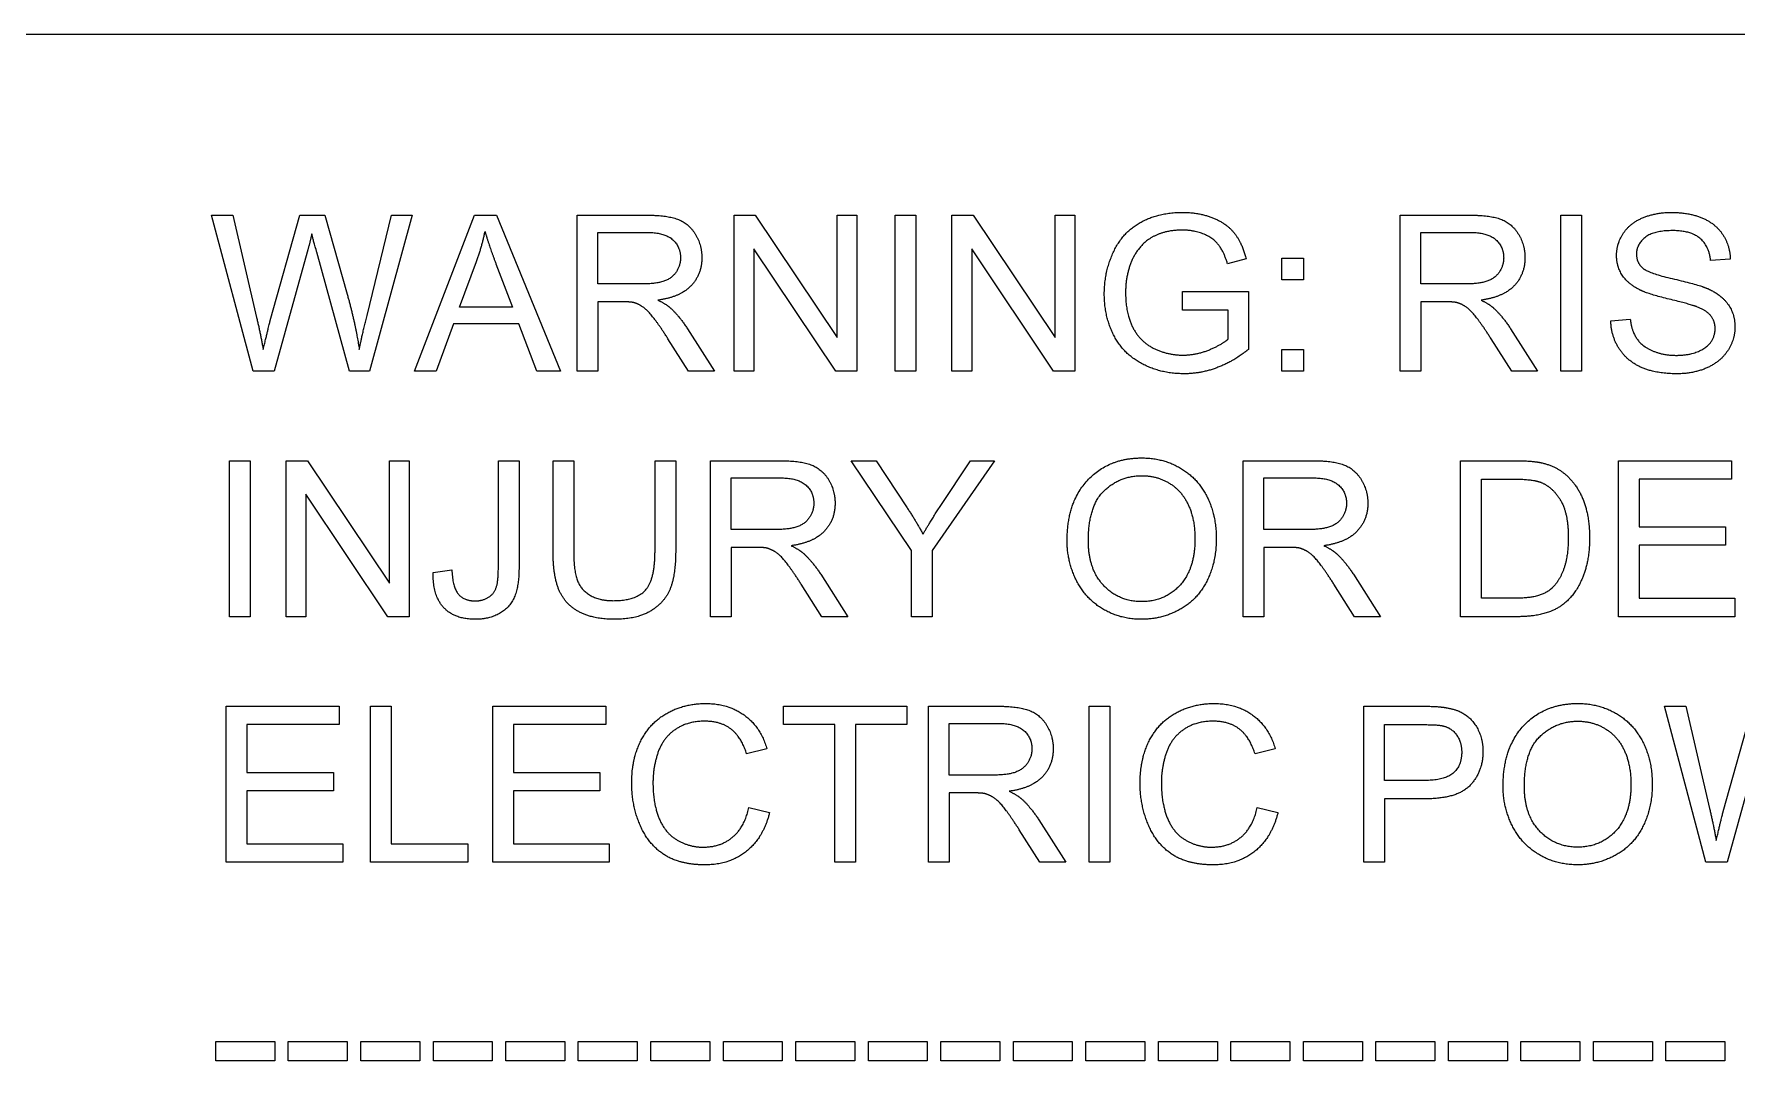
# Model space of a CAD drawing. Extents: x -76427 to 292734, y -42117 to 131250.
# Drawn here: x 14037.27 to 14075.48, y -38303.83 to -38280.8 of the extents above; entities that cross this region are included whole.
import ezdxf

# ---------------------------------------------------------------- set-up
doc = ezdxf.new("R2010")
doc.units = 0
doc.header["$LTSCALE"] = 10
doc.layers.add('XFM7P10PV$0$PV-EQ(50K)', color=252, linetype='Continuous', lineweight=9)
doc.layers.add('XFM7P10PV-200K$0$PV-EQ(50K)', color=22, linetype='Continuous', lineweight=9)

# ---------------------------------------------------------------- blocks, each defined once
blk = doc.blocks.new('XFM7P10PV-200K$0$A$Cf6a59fa3')
for p, q in [((2289.593, 488.833), (2469.593, 488.833)), ((2345.651, 484.771), (2346.126, 484.771)), ((2346.58, 481.271), (2345.651, 484.771)), ((2346.126, 484.771), (2346.66, 482.477)), ((2346.967, 482.408), (2347.631, 484.771)), ((2347.631, 484.771), (2348.191, 484.771)), ((2348.191, 484.771), (2348.693, 483)), ((2349.138, 482.522), (2349.685, 484.771)), ((2350.152, 484.771), (2349.197, 481.271)), ((2349.685, 484.771), (2350.152, 484.771)), ((2350.202, 481.271), (2351.547, 484.771)), ((2351.547, 484.771), (2352.048, 484.771)), ((2352.048, 484.771), (2353.478, 481.271)), ((2353.855, 484.771), (2355.407, 484.771)), ((2353.855, 481.271), (2353.855, 484.771)), ((2357.376, 484.771), (2357.851, 484.771)), ((2357.376, 481.271), (2357.376, 484.771)), ((2357.851, 484.771), (2359.691, 482.024)), ((2359.691, 482.024), (2359.691, 484.771)), ((2359.691, 484.771), (2360.134, 484.771)), ((2360.134, 484.771), (2360.134, 481.271)), ((2360.991, 484.771), (2361.455, 484.771)), ((2360.991, 481.271), (2360.991, 484.771)), ((2361.455, 484.771), (2361.455, 481.271)), ((2362.266, 484.771), (2362.741, 484.771)), ((2362.266, 481.271), (2362.266, 484.771)), ((2362.741, 484.771), (2364.581, 482.024)), ((2364.581, 482.024), (2364.581, 484.771)), ((2364.581, 484.771), (2365.024, 484.771)), ((2365.024, 484.771), (2365.024, 481.271)), ((2372.328, 484.771), (2373.881, 484.771)), ((2372.328, 481.271), (2372.328, 484.771)), ((2375.932, 484.771), (2376.396, 484.771)), ((2375.932, 481.271), (2375.932, 484.771)), ((2376.396, 484.771), (2376.396, 481.271)), ((2354.319, 483.227), (2354.319, 484.384)), ((2354.319, 484.384), (2355.426, 484.384)), ((2372.792, 483.227), (2372.792, 484.384)), ((2372.792, 484.384), (2373.899, 484.384)), ((2347.796, 483.939), (2347.057, 481.271)), ((2348.743, 481.271), (2348.012, 483.939)), ((2359.659, 481.271), (2357.819, 484.019)), ((2357.819, 484.019), (2357.819, 481.271)), ((2364.549, 481.271), (2362.709, 484.019)), ((2362.709, 484.019), (2362.709, 481.271)), ((2351.211, 482.707), (2351.598, 483.734)), ((2352.032, 483.678), (2352.401, 482.707)), ((2368.868, 483.792), (2368.452, 483.678)), ((2369.671, 483.808), (2370.159, 483.808)), ((2369.671, 483.32), (2369.671, 483.808)), ((2370.159, 483.808), (2370.159, 483.32)), ((2379.736, 483.787), (2379.294, 483.752)), ((2355.314, 483.227), (2354.319, 483.227)), ((2370.159, 483.32), (2369.671, 483.32)), ((2373.787, 483.227), (2372.792, 483.227)), ((2352.401, 482.707), (2351.211, 482.707)), ((2354.855, 482.827), (2354.319, 482.827)), ((2354.319, 482.827), (2354.319, 481.271)), ((2367.441, 483.056), (2368.922, 483.056)), ((2367.441, 482.642), (2367.441, 483.056)), ((2368.922, 483.056), (2368.922, 481.759)), ((2373.329, 482.827), (2372.792, 482.827)), ((2372.792, 482.827), (2372.792, 481.271)), ((2351.077, 482.33), (2350.693, 481.271)), ((2352.545, 482.33), (2351.077, 482.33)), ((2352.95, 481.271), (2352.545, 482.33)), ((2368.468, 482.642), (2367.441, 482.642)), ((2368.468, 481.994), (2368.468, 482.642)), ((2377.053, 482.397), (2377.49, 482.434)), ((2356.357, 481.271), (2355.893, 482)), ((2356.33, 482.224), (2356.936, 481.271)), ((2374.83, 481.271), (2374.366, 482)), ((2374.804, 482.224), (2375.409, 481.271)), ((2369.671, 481.759), (2370.159, 481.759)), ((2369.671, 481.271), (2369.671, 481.759)), ((2370.159, 481.759), (2370.159, 481.271)), ((2347.057, 481.271), (2346.58, 481.271)), ((2349.197, 481.271), (2348.743, 481.271)), ((2350.693, 481.271), (2350.202, 481.271)), ((2353.478, 481.271), (2352.95, 481.271)), ((2354.319, 481.271), (2353.855, 481.271)), ((2356.936, 481.271), (2356.357, 481.271)), ((2357.819, 481.271), (2357.376, 481.271)), ((2360.134, 481.271), (2359.659, 481.271)), ((2361.455, 481.271), (2360.991, 481.271)), ((2362.709, 481.271), (2362.266, 481.271)), ((2365.024, 481.271), (2364.549, 481.271)), ((2370.159, 481.271), (2369.671, 481.271)), ((2372.792, 481.271), (2372.328, 481.271)), ((2375.409, 481.271), (2374.83, 481.271)), ((2376.396, 481.271), (2375.932, 481.271)), ((2346.049, 479.263), (2346.513, 479.263)), ((2346.049, 475.763), (2346.049, 479.263)), ((2346.513, 479.263), (2346.513, 475.763)), ((2347.324, 479.263), (2347.799, 479.263)), ((2347.324, 475.763), (2347.324, 479.263)), ((2347.799, 479.263), (2349.64, 476.516)), ((2349.64, 476.516), (2349.64, 479.263)), ((2349.64, 479.263), (2350.082, 479.263)), ((2350.082, 479.263), (2350.082, 475.763)), ((2352.086, 476.854), (2352.086, 479.263)), ((2352.086, 479.263), (2352.55, 479.263)), ((2352.55, 479.263), (2352.55, 476.878)), ((2353.313, 477.241), (2353.313, 479.263)), ((2353.313, 479.263), (2353.777, 479.263)), ((2353.777, 479.263), (2353.777, 477.244)), ((2355.602, 477.244), (2355.602, 479.263)), ((2355.602, 479.263), (2356.066, 479.263)), ((2356.066, 479.263), (2356.066, 477.241)), ((2356.845, 479.263), (2358.398, 479.263)), ((2356.845, 475.763), (2356.845, 479.263)), ((2361.356, 477.247), (2360.006, 479.263)), ((2360.006, 479.263), (2360.569, 479.263)), ((2360.569, 479.263), (2361.26, 478.207)), ((2363.218, 479.263), (2361.82, 477.247)), ((2361.999, 478.234), (2362.679, 479.263)), ((2362.679, 479.263), (2363.218, 479.263)), ((2368.802, 479.263), (2370.354, 479.263)), ((2368.802, 475.763), (2368.802, 479.263)), ((2373.683, 479.263), (2374.889, 479.263)), ((2373.683, 475.763), (2373.683, 479.263)), ((2377.226, 479.263), (2379.76, 479.263)), ((2377.226, 475.763), (2377.226, 479.263)), ((2379.76, 479.263), (2379.76, 478.85)), ((2349.608, 475.763), (2347.767, 478.511)), ((2347.767, 478.511), (2347.767, 475.763)), ((2357.309, 477.719), (2357.309, 478.877)), ((2357.309, 478.877), (2358.416, 478.877)), ((2369.266, 477.719), (2369.266, 478.877)), ((2369.266, 478.877), (2370.373, 478.877)), ((2374.148, 476.177), (2374.148, 478.85)), ((2374.148, 478.85), (2374.884, 478.85)), ((2379.76, 478.85), (2377.69, 478.85)), ((2377.69, 478.85), (2377.69, 477.78)), ((2377.69, 477.78), (2379.63, 477.78)), ((2379.63, 477.78), (2379.63, 477.367)), ((2358.304, 477.719), (2357.309, 477.719)), ((2370.261, 477.719), (2369.266, 477.719)), ((2379.63, 477.367), (2377.69, 477.367)), ((2377.69, 477.367), (2377.69, 476.177)), ((2357.845, 477.319), (2357.309, 477.319)), ((2357.309, 477.319), (2357.309, 475.763)), ((2361.356, 475.763), (2361.356, 477.247)), ((2361.82, 477.247), (2361.82, 475.763)), ((2369.802, 477.319), (2369.266, 477.319)), ((2369.266, 477.319), (2369.266, 475.763)), ((2350.624, 476.756), (2351.043, 476.812)), ((2359.321, 476.716), (2359.926, 475.763)), ((2371.277, 476.716), (2371.883, 475.763)), ((2359.347, 475.763), (2358.883, 476.492)), ((2371.304, 475.763), (2370.84, 476.492)), ((2374.895, 476.177), (2374.148, 476.177)), ((2377.69, 476.177), (2379.84, 476.177)), ((2379.84, 476.177), (2379.84, 475.763)), ((2346.513, 475.763), (2346.049, 475.763)), ((2347.767, 475.763), (2347.324, 475.763)), ((2350.082, 475.763), (2349.608, 475.763)), ((2357.309, 475.763), (2356.845, 475.763)), ((2359.926, 475.763), (2359.347, 475.763)), ((2361.82, 475.763), (2361.356, 475.763)), ((2369.266, 475.763), (2368.802, 475.763)), ((2371.883, 475.763), (2371.304, 475.763)), ((2374.948, 475.763), (2373.683, 475.763)), ((2379.84, 475.763), (2377.226, 475.763)), ((2345.98, 473.755), (2348.514, 473.755)), ((2345.98, 470.255), (2345.98, 473.755)), ((2348.514, 473.755), (2348.514, 473.342)), ((2349.213, 473.755), (2349.677, 473.755)), ((2349.213, 470.255), (2349.213, 473.755)), ((2349.677, 473.755), (2349.677, 470.669)), ((2351.96, 473.755), (2354.495, 473.755)), ((2351.96, 470.255), (2351.96, 473.755)), ((2354.495, 473.755), (2354.495, 473.342)), ((2358.483, 473.342), (2358.483, 473.755)), ((2358.483, 473.755), (2361.257, 473.755)), ((2361.257, 473.755), (2361.257, 473.342)), ((2361.74, 473.755), (2363.293, 473.755)), ((2361.74, 470.255), (2361.74, 473.755)), ((2365.344, 473.755), (2365.808, 473.755)), ((2365.344, 470.255), (2365.344, 473.755)), ((2365.808, 473.755), (2365.808, 470.255)), ((2371.512, 473.755), (2372.832, 473.755)), ((2371.512, 470.255), (2371.512, 473.755)), ((2378.261, 473.755), (2378.736, 473.755)), ((2379.189, 470.255), (2378.261, 473.755)), ((2378.736, 473.755), (2379.27, 471.461)), ((2379.576, 471.392), (2380.241, 473.755)), ((2348.514, 473.342), (2346.444, 473.342)), ((2346.444, 473.342), (2346.444, 472.272)), ((2354.495, 473.342), (2352.425, 473.342)), ((2352.425, 473.342), (2352.425, 472.272)), ((2359.635, 473.342), (2358.483, 473.342)), ((2359.635, 470.255), (2359.635, 473.342)), ((2361.257, 473.342), (2360.1, 473.342)), ((2360.1, 473.342), (2360.1, 470.255)), ((2362.204, 472.211), (2362.204, 473.369)), ((2362.204, 473.369), (2363.311, 473.369)), ((2371.976, 472.091), (2371.976, 473.342)), ((2371.976, 473.342), (2372.872, 473.342)), ((2358.115, 472.798), (2357.659, 472.688)), ((2369.524, 472.798), (2369.068, 472.688)), ((2380.406, 472.923), (2379.667, 470.255)), ((2346.444, 472.272), (2348.383, 472.272)), ((2348.383, 472.272), (2348.383, 471.859)), ((2352.425, 472.272), (2354.364, 472.272)), ((2354.364, 472.272), (2354.364, 471.859)), ((2363.199, 472.211), (2362.204, 472.211)), ((2372.88, 472.091), (2371.976, 472.091)), ((2348.383, 471.859), (2346.444, 471.859)), ((2346.444, 471.859), (2346.444, 470.669)), ((2354.364, 471.859), (2352.425, 471.859)), ((2352.425, 471.859), (2352.425, 470.669)), ((2362.741, 471.811), (2362.204, 471.811)), ((2362.204, 471.811), (2362.204, 470.255)), ((2372.875, 471.677), (2371.976, 471.677)), ((2371.976, 471.677), (2371.976, 470.255)), ((2357.709, 471.485), (2358.173, 471.368)), ((2369.119, 471.485), (2369.583, 471.368)), ((2364.242, 470.255), (2363.778, 470.984)), ((2364.216, 471.208), (2364.821, 470.255)), ((2346.444, 470.669), (2348.594, 470.669)), ((2348.594, 470.669), (2348.594, 470.255)), ((2349.677, 470.669), (2351.4, 470.669)), ((2351.4, 470.669), (2351.4, 470.255)), ((2352.425, 470.669), (2354.575, 470.669)), ((2354.575, 470.669), (2354.575, 470.255)), ((2348.594, 470.255), (2345.98, 470.255)), ((2351.4, 470.255), (2349.213, 470.255)), ((2354.575, 470.255), (2351.96, 470.255)), ((2360.1, 470.255), (2359.635, 470.255)), ((2362.204, 470.255), (2361.74, 470.255)), ((2364.821, 470.255), (2364.242, 470.255)), ((2365.808, 470.255), (2365.344, 470.255)), ((2371.976, 470.255), (2371.512, 470.255)), ((2379.667, 470.255), (2379.189, 470.255)), ((2345.745, 466.231), (2347.068, 466.231)), ((2345.745, 465.798), (2345.745, 466.231)), ((2347.068, 466.231), (2347.068, 465.798)), ((2347.372, 466.231), (2348.695, 466.231)), ((2347.372, 465.798), (2347.372, 466.231)), ((2348.695, 466.231), (2348.695, 465.798)), ((2348.999, 466.231), (2350.322, 466.231)), ((2348.999, 465.798), (2348.999, 466.231)), ((2350.322, 466.231), (2350.322, 465.798)), ((2350.627, 466.231), (2351.95, 466.231)), ((2350.627, 465.798), (2350.627, 466.231)), ((2351.95, 466.231), (2351.95, 465.798)), ((2352.254, 466.231), (2353.577, 466.231)), ((2352.254, 465.798), (2352.254, 466.231)), ((2353.577, 466.231), (2353.577, 465.798)), ((2353.881, 466.231), (2355.204, 466.231)), ((2353.881, 465.798), (2353.881, 466.231)), ((2355.204, 466.231), (2355.204, 465.798)), ((2355.508, 466.231), (2356.832, 466.231)), ((2355.508, 465.798), (2355.508, 466.231)), ((2356.832, 466.231), (2356.832, 465.798)), ((2357.136, 466.231), (2358.459, 466.231)), ((2357.136, 465.798), (2357.136, 466.231)), ((2358.459, 466.231), (2358.459, 465.798)), ((2358.763, 466.231), (2360.086, 466.231)), ((2358.763, 465.798), (2358.763, 466.231)), ((2360.086, 466.231), (2360.086, 465.798)), ((2360.39, 466.231), (2361.713, 466.231)), ((2360.39, 465.798), (2360.39, 466.231)), ((2361.713, 466.231), (2361.713, 465.798)), ((2362.018, 466.231), (2363.341, 466.231)), ((2362.018, 465.798), (2362.018, 466.231)), ((2363.341, 466.231), (2363.341, 465.798)), ((2363.645, 466.231), (2364.968, 466.231)), ((2363.645, 465.798), (2363.645, 466.231)), ((2364.968, 466.231), (2364.968, 465.798)), ((2365.272, 466.231), (2366.595, 466.231)), ((2365.272, 465.798), (2365.272, 466.231)), ((2366.595, 466.231), (2366.595, 465.798)), ((2366.899, 466.231), (2368.223, 466.231)), ((2366.899, 465.798), (2366.899, 466.231)), ((2368.223, 466.231), (2368.223, 465.798)), ((2368.527, 466.231), (2369.85, 466.231)), ((2368.527, 465.798), (2368.527, 466.231)), ((2369.85, 466.231), (2369.85, 465.798)), ((2370.154, 466.231), (2371.477, 466.231)), ((2370.154, 465.798), (2370.154, 466.231)), ((2371.477, 466.231), (2371.477, 465.798)), ((2371.781, 466.231), (2373.105, 466.231)), ((2371.781, 465.798), (2371.781, 466.231)), ((2373.105, 466.231), (2373.105, 465.798)), ((2373.409, 466.231), (2374.732, 466.231)), ((2373.409, 465.798), (2373.409, 466.231)), ((2374.732, 466.231), (2374.732, 465.798)), ((2375.036, 466.231), (2376.359, 466.231)), ((2375.036, 465.798), (2375.036, 466.231)), ((2376.359, 466.231), (2376.359, 465.798)), ((2376.663, 466.231), (2377.986, 466.231)), ((2376.663, 465.798), (2376.663, 466.231)), ((2377.986, 466.231), (2377.986, 465.798)), ((2378.29, 466.231), (2379.614, 466.231)), ((2378.29, 465.798), (2378.29, 466.231)), ((2379.614, 466.231), (2379.614, 465.798)), ((2347.068, 465.798), (2345.745, 465.798)), ((2348.695, 465.798), (2347.372, 465.798)), ((2350.322, 465.798), (2348.999, 465.798)), ((2351.95, 465.798), (2350.627, 465.798)), ((2353.577, 465.798), (2352.254, 465.798)), ((2355.204, 465.798), (2353.881, 465.798)), ((2356.832, 465.798), (2355.508, 465.798)), ((2358.459, 465.798), (2357.136, 465.798)), ((2360.086, 465.798), (2358.763, 465.798)), ((2361.713, 465.798), (2360.39, 465.798)), ((2363.341, 465.798), (2362.018, 465.798)), ((2364.968, 465.798), (2363.645, 465.798)), ((2366.595, 465.798), (2365.272, 465.798)), ((2368.223, 465.798), (2366.899, 465.798)), ((2369.85, 465.798), (2368.527, 465.798)), ((2371.477, 465.798), (2370.154, 465.798)), ((2373.105, 465.798), (2371.781, 465.798)), ((2374.732, 465.798), (2373.409, 465.798)), ((2376.359, 465.798), (2375.036, 465.798)), ((2377.986, 465.798), (2376.663, 465.798)), ((2379.614, 465.798), (2378.29, 465.798))]:
    blk.add_line(p, q)
for points in [[(2355.407, 484.771), (2355.874, 484.771), (2356.362, 484.582), (2356.653, 484.104), (2356.653, 483.816)], [(2365.686, 483.005), (2365.686, 483.517), (2366.113, 484.403), (2366.915, 484.833), (2367.438, 484.833)], [(2367.438, 484.833), (2367.817, 484.833), (2368.431, 484.587), (2368.778, 484.147), (2368.868, 483.792)], [(2373.881, 484.771), (2374.348, 484.771), (2374.836, 484.582), (2375.127, 484.104), (2375.127, 483.816)], [(2377.183, 483.867), (2377.183, 484.134), (2377.485, 484.593), (2378.064, 484.833), (2378.419, 484.833)], [(2378.419, 484.833), (2378.808, 484.833), (2379.403, 484.582), (2379.726, 484.094), (2379.736, 483.787)], [(2347.9, 484.35), (2347.842, 484.11), (2347.796, 483.939)], [(2348.012, 483.939), (2347.916, 484.272), (2347.9, 484.35)], [(2351.598, 483.734), (2351.718, 484.067), (2351.787, 484.403)], [(2351.787, 484.403), (2351.867, 484.12), (2352.032, 483.678)], [(2355.426, 484.384), (2355.815, 484.384), (2356.175, 484.064), (2356.175, 483.816)], [(2367.441, 484.435), (2367.124, 484.435), (2366.659, 484.243), (2366.377, 483.926), (2366.297, 483.739)], [(2368.452, 483.678), (2368.372, 483.944), (2368.14, 484.251), (2367.705, 484.435), (2367.441, 484.435)], [(2373.899, 484.384), (2374.289, 484.384), (2374.649, 484.064), (2374.649, 483.816)], [(2378.437, 484.424), (2378.016, 484.424), (2377.629, 484.115), (2377.629, 483.899)], [(2379.294, 483.752), (2379.259, 484.086), (2378.843, 484.424), (2378.437, 484.424)], [(2377.68, 483.107), (2377.429, 483.237), (2377.183, 483.627), (2377.183, 483.867)], [(2377.629, 483.899), (2377.629, 483.71), (2377.765, 483.587)], [(2356.175, 483.816), (2356.175, 483.648), (2355.989, 483.357), (2355.631, 483.227), (2355.314, 483.227)], [(2356.653, 483.816), (2356.653, 483.443), (2356.17, 482.933), (2355.669, 482.864)], [(2366.297, 483.739), (2366.163, 483.413), (2366.163, 483.035)], [(2374.649, 483.816), (2374.649, 483.648), (2374.462, 483.357), (2374.105, 483.227), (2373.787, 483.227)], [(2375.127, 483.816), (2375.127, 483.443), (2374.644, 482.933), (2374.142, 482.864)], [(2377.765, 483.587), (2377.901, 483.467), (2379.035, 483.211), (2379.246, 483.115)], [(2378.984, 482.715), (2378.843, 482.771), (2377.874, 483.003), (2377.68, 483.107)], [(2379.246, 483.115), (2379.55, 482.973), (2379.84, 482.541), (2379.84, 482.261)], [(2348.693, 483), (2348.877, 482.341), (2348.965, 481.759)], [(2355.114, 482.811), (2355.034, 482.827), (2354.855, 482.827)], [(2355.893, 482), (2355.69, 482.314), (2355.428, 482.648), (2355.22, 482.784), (2355.114, 482.811)], [(2355.669, 482.864), (2355.85, 482.776), (2355.946, 482.691)], [(2367.473, 481.213), (2366.958, 481.213), (2366.115, 481.655), (2365.686, 482.49), (2365.686, 483.005)], [(2366.163, 483.035), (2366.163, 482.568), (2366.486, 481.936), (2367.102, 481.631), (2367.446, 481.631)], [(2373.587, 482.811), (2373.507, 482.827), (2373.329, 482.827)], [(2374.366, 482), (2374.164, 482.314), (2373.902, 482.648), (2373.694, 482.784), (2373.587, 482.811)], [(2374.142, 482.864), (2374.324, 482.776), (2374.42, 482.691)], [(2379.395, 482.221), (2379.395, 482.386), (2379.205, 482.632), (2378.984, 482.715)], [(2346.66, 482.477), (2346.745, 482.117), (2346.809, 481.759)], [(2346.809, 481.759), (2346.943, 482.322), (2346.967, 482.408)], [(2348.965, 481.759), (2349.031, 482.093), (2349.138, 482.522)], [(2355.946, 482.691), (2356.149, 482.504), (2356.33, 482.224)], [(2374.42, 482.691), (2374.622, 482.504), (2374.804, 482.224)], [(2378.547, 481.213), (2378.069, 481.213), (2377.429, 481.49), (2377.063, 482.045), (2377.053, 482.397)], [(2377.49, 482.434), (2377.522, 482.17), (2377.749, 481.834), (2378.226, 481.626), (2378.525, 481.626)], [(2367.446, 481.631), (2367.748, 481.631), (2368.321, 481.864), (2368.468, 481.994)], [(2378.525, 481.626), (2378.789, 481.626), (2379.197, 481.783), (2379.395, 482.058), (2379.395, 482.221)], [(2379.84, 482.261), (2379.84, 481.981), (2379.52, 481.487), (2378.92, 481.213), (2378.547, 481.213)], [(2368.922, 481.759), (2368.58, 481.487), (2367.855, 481.213), (2367.473, 481.213)], [(2364.851, 477.468), (2364.851, 478.34), (2365.787, 479.325), (2366.526, 479.325)], [(2366.526, 479.325), (2367.012, 479.325), (2367.79, 478.861), (2368.199, 478.034), (2368.199, 477.508)], [(2358.398, 479.263), (2358.864, 479.263), (2359.353, 479.074), (2359.643, 478.596), (2359.643, 478.308)], [(2365.328, 477.463), (2365.328, 478.252), (2366.038, 478.927), (2366.529, 478.927)], [(2366.529, 478.927), (2366.875, 478.927), (2367.433, 478.578), (2367.721, 477.94), (2367.721, 477.513)], [(2370.354, 479.263), (2370.821, 479.263), (2371.309, 479.074), (2371.6, 478.596), (2371.6, 478.308)], [(2374.889, 479.263), (2375.297, 479.263), (2375.513, 479.213)], [(2375.513, 479.213), (2375.815, 479.143), (2376.026, 478.962)], [(2376.026, 478.962), (2376.303, 478.73), (2376.578, 478.002), (2376.578, 477.532)], [(2358.416, 478.877), (2358.806, 478.877), (2359.166, 478.556), (2359.166, 478.308)], [(2370.373, 478.877), (2370.762, 478.877), (2371.122, 478.556), (2371.122, 478.308)], [(2374.884, 478.85), (2375.295, 478.85), (2375.481, 478.778)], [(2375.481, 478.778), (2375.74, 478.679), (2376.1, 478.09), (2376.1, 477.54)], [(2359.166, 478.308), (2359.166, 478.14), (2358.979, 477.849), (2358.622, 477.719), (2358.304, 477.719)], [(2359.643, 478.308), (2359.643, 477.935), (2359.161, 477.425), (2358.659, 477.356)], [(2361.26, 478.207), (2361.455, 477.913), (2361.617, 477.615)], [(2361.617, 477.615), (2361.775, 477.889), (2361.999, 478.234)], [(2371.122, 478.308), (2371.122, 478.14), (2370.936, 477.849), (2370.578, 477.719), (2370.261, 477.719)], [(2371.6, 478.308), (2371.6, 477.935), (2371.117, 477.425), (2370.616, 477.356)], [(2358.659, 477.356), (2358.84, 477.268), (2358.936, 477.183)], [(2366.526, 475.705), (2366.03, 475.705), (2365.251, 476.182), (2364.851, 477.006), (2364.851, 477.468)], [(2366.523, 476.102), (2366.008, 476.102), (2365.328, 476.83), (2365.328, 477.463)], [(2367.721, 477.513), (2367.721, 476.836), (2367.046, 476.102), (2366.523, 476.102)], [(2368.199, 477.508), (2368.199, 476.977), (2367.769, 476.137), (2366.98, 475.705), (2366.526, 475.705)], [(2370.616, 477.356), (2370.797, 477.268), (2370.893, 477.183)], [(2376.578, 477.532), (2376.578, 477.135), (2376.391, 476.518), (2376.1, 476.115), (2375.754, 475.883), (2375.265, 475.763), (2374.948, 475.763)], [(2376.1, 477.54), (2376.1, 477.143), (2375.916, 476.588), (2375.751, 476.422)], [(2354.697, 475.705), (2354.207, 475.705), (2353.58, 476.043), (2353.313, 476.686), (2353.313, 477.241)], [(2353.777, 477.244), (2353.777, 476.79), (2353.945, 476.358), (2354.359, 476.123), (2354.657, 476.123)], [(2354.657, 476.123), (2355.167, 476.123), (2355.602, 476.588), (2355.602, 477.244)], [(2356.066, 477.241), (2356.066, 476.713), (2355.829, 476.094), (2355.204, 475.705), (2354.697, 475.705)], [(2358.104, 477.303), (2358.024, 477.319), (2357.845, 477.319)], [(2358.883, 476.492), (2358.68, 476.806), (2358.419, 477.14), (2358.211, 477.276), (2358.104, 477.303)], [(2358.936, 477.183), (2359.139, 476.996), (2359.321, 476.716)], [(2370.061, 477.303), (2369.981, 477.319), (2369.802, 477.319)], [(2370.84, 476.492), (2370.637, 476.806), (2370.375, 477.14), (2370.167, 477.276), (2370.061, 477.303)], [(2370.893, 477.183), (2371.096, 476.996), (2371.277, 476.716)], [(2351.566, 475.705), (2351.104, 475.705), (2350.613, 476.233), (2350.624, 476.756)], [(2351.043, 476.812), (2351.059, 476.412), (2351.326, 476.118), (2351.563, 476.118)], [(2351.563, 476.118), (2351.736, 476.118), (2351.99, 476.278), (2352.086, 476.553), (2352.086, 476.854)], [(2352.55, 476.878), (2352.55, 476.441), (2352.337, 475.958), (2351.875, 475.705), (2351.566, 475.705)], [(2375.751, 476.422), (2375.636, 476.305), (2375.241, 476.177), (2374.895, 476.177)], [(2355.079, 472.032), (2355.079, 472.579), (2355.498, 473.395), (2356.269, 473.817), (2356.733, 473.817)], [(2356.733, 473.817), (2357.258, 473.817), (2357.973, 473.281), (2358.115, 472.798)], [(2363.293, 473.755), (2363.76, 473.755), (2364.248, 473.566), (2364.539, 473.088), (2364.539, 472.8)], [(2366.489, 472.032), (2366.489, 472.579), (2366.907, 473.395), (2367.678, 473.817), (2368.143, 473.817)], [(2368.143, 473.817), (2368.668, 473.817), (2369.383, 473.281), (2369.524, 472.798)], [(2372.832, 473.755), (2373.182, 473.755), (2373.366, 473.721)], [(2373.366, 473.721), (2373.625, 473.678), (2373.971, 473.438), (2374.185, 473.003), (2374.185, 472.742)], [(2374.636, 471.96), (2374.636, 472.832), (2375.572, 473.817), (2376.311, 473.817)], [(2376.311, 473.817), (2376.797, 473.817), (2377.576, 473.353), (2377.984, 472.526), (2377.984, 472)], [(2356.722, 473.419), (2356.319, 473.419), (2355.775, 473.032), (2355.556, 472.382), (2355.556, 472.035)], [(2357.659, 472.688), (2357.536, 473.07), (2357.074, 473.419), (2356.722, 473.419)], [(2363.311, 473.369), (2363.701, 473.369), (2364.061, 473.048), (2364.061, 472.8)], [(2368.132, 473.419), (2367.729, 473.419), (2367.185, 473.032), (2366.966, 472.382), (2366.966, 472.035)], [(2369.068, 472.688), (2368.946, 473.07), (2368.484, 473.419), (2368.132, 473.419)], [(2372.872, 473.342), (2373.187, 473.342), (2373.305, 473.31)], [(2373.305, 473.31), (2373.486, 473.262), (2373.707, 472.947), (2373.707, 472.728)], [(2375.113, 471.955), (2375.113, 472.744), (2375.823, 473.419), (2376.314, 473.419)], [(2376.314, 473.419), (2376.661, 473.419), (2377.218, 473.07), (2377.506, 472.432), (2377.506, 472.005)], [(2364.061, 472.8), (2364.061, 472.632), (2363.874, 472.342), (2363.517, 472.211), (2363.199, 472.211)], [(2364.539, 472.8), (2364.539, 472.427), (2364.056, 471.917), (2363.554, 471.848)], [(2374.185, 472.742), (2374.185, 472.296), (2373.617, 471.677), (2372.875, 471.677)], [(2373.707, 472.728), (2373.707, 472.424), (2373.331, 472.091), (2372.88, 472.091)], [(2356.725, 470.197), (2356.159, 470.197), (2355.45, 470.658), (2355.079, 471.531), (2355.079, 472.032)], [(2355.556, 472.035), (2355.556, 471.589), (2355.818, 470.922), (2356.365, 470.594), (2356.685, 470.594)], [(2368.135, 470.197), (2367.569, 470.197), (2366.859, 470.658), (2366.489, 471.531), (2366.489, 472.032)], [(2366.966, 472.035), (2366.966, 471.589), (2367.228, 470.922), (2367.774, 470.594), (2368.095, 470.594)], [(2377.506, 472.005), (2377.506, 471.328), (2376.831, 470.594), (2376.308, 470.594)], [(2362.999, 471.795), (2362.919, 471.811), (2362.741, 471.811)], [(2363.778, 470.984), (2363.576, 471.298), (2363.314, 471.632), (2363.106, 471.768), (2362.999, 471.795)], [(2363.554, 471.848), (2363.736, 471.76), (2363.832, 471.675)], [(2363.832, 471.675), (2364.034, 471.488), (2364.216, 471.208)], [(2376.311, 470.197), (2375.815, 470.197), (2375.036, 470.674), (2374.636, 471.499), (2374.636, 471.96)], [(2376.308, 470.594), (2375.794, 470.594), (2375.113, 471.322), (2375.113, 471.955)], [(2377.984, 472), (2377.984, 471.469), (2377.554, 470.629), (2376.765, 470.197), (2376.311, 470.197)], [(2356.685, 470.594), (2357.074, 470.594), (2357.613, 471.042), (2357.709, 471.485)], [(2358.173, 471.368), (2358.027, 470.797), (2357.272, 470.197), (2356.725, 470.197)], [(2368.095, 470.594), (2368.484, 470.594), (2369.023, 471.042), (2369.119, 471.485)], [(2369.583, 471.368), (2369.436, 470.797), (2368.681, 470.197), (2368.135, 470.197)], [(2379.27, 471.461), (2379.355, 471.101), (2379.419, 470.744)], [(2379.419, 470.744), (2379.552, 471.306), (2379.576, 471.392)]]:
    blk.add_open_spline(points, degree=2)
blk = doc.blocks.new('XFM7P10PV-200K')
at = {"layer": 'XFM7P10PV-200K$0$PV-EQ(50K)'}
blk.add_blockref('XFM7P10PV-200K$0$A$Cf6a59fa3', (11695.6, -38769.632), dxfattribs=at)
blk = doc.blocks.new('XFM7P10PV$0$A$Cf6a59fa3')
for p, q in [((2289.593, 488.833), (2469.593, 488.833)), ((2345.651, 484.771), (2346.126, 484.771)), ((2346.58, 481.271), (2345.651, 484.771)), ((2346.126, 484.771), (2346.66, 482.477)), ((2346.967, 482.408), (2347.631, 484.771)), ((2347.631, 484.771), (2348.191, 484.771)), ((2348.191, 484.771), (2348.693, 483)), ((2349.138, 482.522), (2349.685, 484.771)), ((2350.152, 484.771), (2349.197, 481.271)), ((2349.685, 484.771), (2350.152, 484.771)), ((2350.202, 481.271), (2351.547, 484.771)), ((2351.547, 484.771), (2352.048, 484.771)), ((2352.048, 484.771), (2353.478, 481.271)), ((2353.855, 484.771), (2355.407, 484.771)), ((2353.855, 481.271), (2353.855, 484.771)), ((2357.376, 484.771), (2357.851, 484.771)), ((2357.376, 481.271), (2357.376, 484.771)), ((2357.851, 484.771), (2359.691, 482.024)), ((2359.691, 482.024), (2359.691, 484.771)), ((2359.691, 484.771), (2360.134, 484.771)), ((2360.134, 484.771), (2360.134, 481.271)), ((2360.991, 484.771), (2361.455, 484.771)), ((2360.991, 481.271), (2360.991, 484.771)), ((2361.455, 484.771), (2361.455, 481.271)), ((2362.266, 484.771), (2362.741, 484.771)), ((2362.266, 481.271), (2362.266, 484.771)), ((2362.741, 484.771), (2364.581, 482.024)), ((2364.581, 482.024), (2364.581, 484.771)), ((2364.581, 484.771), (2365.024, 484.771)), ((2365.024, 484.771), (2365.024, 481.271)), ((2372.328, 484.771), (2373.881, 484.771)), ((2372.328, 481.271), (2372.328, 484.771)), ((2375.932, 484.771), (2376.396, 484.771)), ((2375.932, 481.271), (2375.932, 484.771)), ((2376.396, 484.771), (2376.396, 481.271)), ((2354.319, 483.227), (2354.319, 484.384)), ((2354.319, 484.384), (2355.426, 484.384)), ((2372.792, 483.227), (2372.792, 484.384)), ((2372.792, 484.384), (2373.899, 484.384)), ((2347.796, 483.939), (2347.057, 481.271)), ((2348.743, 481.271), (2348.012, 483.939)), ((2359.659, 481.271), (2357.819, 484.019)), ((2357.819, 484.019), (2357.819, 481.271)), ((2364.549, 481.271), (2362.709, 484.019)), ((2362.709, 484.019), (2362.709, 481.271)), ((2351.211, 482.707), (2351.598, 483.734)), ((2352.032, 483.678), (2352.401, 482.707)), ((2368.868, 483.792), (2368.452, 483.678)), ((2369.671, 483.808), (2370.159, 483.808)), ((2369.671, 483.32), (2369.671, 483.808)), ((2370.159, 483.808), (2370.159, 483.32)), ((2379.736, 483.787), (2379.294, 483.752)), ((2355.314, 483.227), (2354.319, 483.227)), ((2370.159, 483.32), (2369.671, 483.32)), ((2373.787, 483.227), (2372.792, 483.227)), ((2352.401, 482.707), (2351.211, 482.707)), ((2354.855, 482.827), (2354.319, 482.827)), ((2354.319, 482.827), (2354.319, 481.271)), ((2367.441, 483.056), (2368.922, 483.056)), ((2367.441, 482.642), (2367.441, 483.056)), ((2368.922, 483.056), (2368.922, 481.759)), ((2373.329, 482.827), (2372.792, 482.827)), ((2372.792, 482.827), (2372.792, 481.271)), ((2351.077, 482.33), (2350.693, 481.271)), ((2352.545, 482.33), (2351.077, 482.33)), ((2352.95, 481.271), (2352.545, 482.33)), ((2368.468, 482.642), (2367.441, 482.642)), ((2368.468, 481.994), (2368.468, 482.642)), ((2377.053, 482.397), (2377.49, 482.434)), ((2356.357, 481.271), (2355.893, 482)), ((2356.33, 482.224), (2356.936, 481.271)), ((2374.83, 481.271), (2374.366, 482)), ((2374.804, 482.224), (2375.409, 481.271)), ((2369.671, 481.759), (2370.159, 481.759)), ((2369.671, 481.271), (2369.671, 481.759)), ((2370.159, 481.759), (2370.159, 481.271)), ((2347.057, 481.271), (2346.58, 481.271)), ((2349.197, 481.271), (2348.743, 481.271)), ((2350.693, 481.271), (2350.202, 481.271)), ((2353.478, 481.271), (2352.95, 481.271)), ((2354.319, 481.271), (2353.855, 481.271)), ((2356.936, 481.271), (2356.357, 481.271)), ((2357.819, 481.271), (2357.376, 481.271)), ((2360.134, 481.271), (2359.659, 481.271)), ((2361.455, 481.271), (2360.991, 481.271)), ((2362.709, 481.271), (2362.266, 481.271)), ((2365.024, 481.271), (2364.549, 481.271)), ((2370.159, 481.271), (2369.671, 481.271)), ((2372.792, 481.271), (2372.328, 481.271)), ((2375.409, 481.271), (2374.83, 481.271)), ((2376.396, 481.271), (2375.932, 481.271)), ((2346.049, 479.263), (2346.513, 479.263)), ((2346.049, 475.763), (2346.049, 479.263)), ((2346.513, 479.263), (2346.513, 475.763)), ((2347.324, 479.263), (2347.799, 479.263)), ((2347.324, 475.763), (2347.324, 479.263)), ((2347.799, 479.263), (2349.64, 476.516)), ((2349.64, 476.516), (2349.64, 479.263)), ((2349.64, 479.263), (2350.082, 479.263)), ((2350.082, 479.263), (2350.082, 475.763)), ((2352.086, 476.854), (2352.086, 479.263)), ((2352.086, 479.263), (2352.55, 479.263)), ((2352.55, 479.263), (2352.55, 476.878)), ((2353.313, 477.241), (2353.313, 479.263)), ((2353.313, 479.263), (2353.777, 479.263)), ((2353.777, 479.263), (2353.777, 477.244)), ((2355.602, 477.244), (2355.602, 479.263)), ((2355.602, 479.263), (2356.066, 479.263)), ((2356.066, 479.263), (2356.066, 477.241)), ((2356.845, 479.263), (2358.398, 479.263)), ((2356.845, 475.763), (2356.845, 479.263)), ((2361.356, 477.247), (2360.006, 479.263)), ((2360.006, 479.263), (2360.569, 479.263)), ((2360.569, 479.263), (2361.26, 478.207)), ((2363.218, 479.263), (2361.82, 477.247)), ((2361.999, 478.234), (2362.679, 479.263)), ((2362.679, 479.263), (2363.218, 479.263)), ((2368.802, 479.263), (2370.354, 479.263)), ((2368.802, 475.763), (2368.802, 479.263)), ((2373.683, 479.263), (2374.889, 479.263)), ((2373.683, 475.763), (2373.683, 479.263)), ((2377.226, 479.263), (2379.76, 479.263)), ((2377.226, 475.763), (2377.226, 479.263)), ((2379.76, 479.263), (2379.76, 478.85)), ((2349.608, 475.763), (2347.767, 478.511)), ((2347.767, 478.511), (2347.767, 475.763)), ((2357.309, 477.719), (2357.309, 478.877)), ((2357.309, 478.877), (2358.416, 478.877)), ((2369.266, 477.719), (2369.266, 478.877)), ((2369.266, 478.877), (2370.373, 478.877)), ((2374.148, 476.177), (2374.148, 478.85)), ((2374.148, 478.85), (2374.884, 478.85)), ((2379.76, 478.85), (2377.69, 478.85)), ((2377.69, 478.85), (2377.69, 477.78)), ((2377.69, 477.78), (2379.63, 477.78)), ((2379.63, 477.78), (2379.63, 477.367)), ((2358.304, 477.719), (2357.309, 477.719)), ((2370.261, 477.719), (2369.266, 477.719)), ((2379.63, 477.367), (2377.69, 477.367)), ((2377.69, 477.367), (2377.69, 476.177)), ((2357.845, 477.319), (2357.309, 477.319)), ((2357.309, 477.319), (2357.309, 475.763)), ((2361.356, 475.763), (2361.356, 477.247)), ((2361.82, 477.247), (2361.82, 475.763)), ((2369.802, 477.319), (2369.266, 477.319)), ((2369.266, 477.319), (2369.266, 475.763)), ((2350.624, 476.756), (2351.043, 476.812)), ((2359.321, 476.716), (2359.926, 475.763)), ((2371.277, 476.716), (2371.883, 475.763)), ((2359.347, 475.763), (2358.883, 476.492)), ((2371.304, 475.763), (2370.84, 476.492)), ((2374.895, 476.177), (2374.148, 476.177)), ((2377.69, 476.177), (2379.84, 476.177)), ((2379.84, 476.177), (2379.84, 475.763)), ((2346.513, 475.763), (2346.049, 475.763)), ((2347.767, 475.763), (2347.324, 475.763)), ((2350.082, 475.763), (2349.608, 475.763)), ((2357.309, 475.763), (2356.845, 475.763)), ((2359.926, 475.763), (2359.347, 475.763)), ((2361.82, 475.763), (2361.356, 475.763)), ((2369.266, 475.763), (2368.802, 475.763)), ((2371.883, 475.763), (2371.304, 475.763)), ((2374.948, 475.763), (2373.683, 475.763)), ((2379.84, 475.763), (2377.226, 475.763)), ((2345.98, 473.755), (2348.514, 473.755)), ((2345.98, 470.255), (2345.98, 473.755)), ((2348.514, 473.755), (2348.514, 473.342)), ((2349.213, 473.755), (2349.677, 473.755)), ((2349.213, 470.255), (2349.213, 473.755)), ((2349.677, 473.755), (2349.677, 470.669)), ((2351.96, 473.755), (2354.495, 473.755)), ((2351.96, 470.255), (2351.96, 473.755)), ((2354.495, 473.755), (2354.495, 473.342)), ((2358.483, 473.342), (2358.483, 473.755)), ((2358.483, 473.755), (2361.257, 473.755)), ((2361.257, 473.755), (2361.257, 473.342)), ((2361.74, 473.755), (2363.293, 473.755)), ((2361.74, 470.255), (2361.74, 473.755)), ((2365.344, 473.755), (2365.808, 473.755)), ((2365.344, 470.255), (2365.344, 473.755)), ((2365.808, 473.755), (2365.808, 470.255)), ((2371.512, 473.755), (2372.832, 473.755)), ((2371.512, 470.255), (2371.512, 473.755)), ((2378.261, 473.755), (2378.736, 473.755)), ((2379.189, 470.255), (2378.261, 473.755)), ((2378.736, 473.755), (2379.27, 471.461)), ((2379.576, 471.392), (2380.241, 473.755)), ((2348.514, 473.342), (2346.444, 473.342)), ((2346.444, 473.342), (2346.444, 472.272)), ((2354.495, 473.342), (2352.425, 473.342)), ((2352.425, 473.342), (2352.425, 472.272)), ((2359.635, 473.342), (2358.483, 473.342)), ((2359.635, 470.255), (2359.635, 473.342)), ((2361.257, 473.342), (2360.1, 473.342)), ((2360.1, 473.342), (2360.1, 470.255)), ((2362.204, 472.211), (2362.204, 473.369)), ((2362.204, 473.369), (2363.311, 473.369)), ((2371.976, 472.091), (2371.976, 473.342)), ((2371.976, 473.342), (2372.872, 473.342)), ((2358.115, 472.798), (2357.659, 472.688)), ((2369.524, 472.798), (2369.068, 472.688)), ((2380.406, 472.923), (2379.667, 470.255)), ((2346.444, 472.272), (2348.383, 472.272)), ((2348.383, 472.272), (2348.383, 471.859)), ((2352.425, 472.272), (2354.364, 472.272)), ((2354.364, 472.272), (2354.364, 471.859)), ((2363.199, 472.211), (2362.204, 472.211)), ((2372.88, 472.091), (2371.976, 472.091)), ((2348.383, 471.859), (2346.444, 471.859)), ((2346.444, 471.859), (2346.444, 470.669)), ((2354.364, 471.859), (2352.425, 471.859)), ((2352.425, 471.859), (2352.425, 470.669)), ((2362.741, 471.811), (2362.204, 471.811)), ((2362.204, 471.811), (2362.204, 470.255)), ((2372.875, 471.677), (2371.976, 471.677)), ((2371.976, 471.677), (2371.976, 470.255)), ((2357.709, 471.485), (2358.173, 471.368)), ((2369.119, 471.485), (2369.583, 471.368)), ((2364.242, 470.255), (2363.778, 470.984)), ((2364.216, 471.208), (2364.821, 470.255)), ((2346.444, 470.669), (2348.594, 470.669)), ((2348.594, 470.669), (2348.594, 470.255)), ((2349.677, 470.669), (2351.4, 470.669)), ((2351.4, 470.669), (2351.4, 470.255)), ((2352.425, 470.669), (2354.575, 470.669)), ((2354.575, 470.669), (2354.575, 470.255)), ((2348.594, 470.255), (2345.98, 470.255)), ((2351.4, 470.255), (2349.213, 470.255)), ((2354.575, 470.255), (2351.96, 470.255)), ((2360.1, 470.255), (2359.635, 470.255)), ((2362.204, 470.255), (2361.74, 470.255)), ((2364.821, 470.255), (2364.242, 470.255)), ((2365.808, 470.255), (2365.344, 470.255)), ((2371.976, 470.255), (2371.512, 470.255)), ((2379.667, 470.255), (2379.189, 470.255)), ((2345.745, 466.231), (2347.068, 466.231)), ((2345.745, 465.798), (2345.745, 466.231)), ((2347.068, 466.231), (2347.068, 465.798)), ((2347.372, 466.231), (2348.695, 466.231)), ((2347.372, 465.798), (2347.372, 466.231)), ((2348.695, 466.231), (2348.695, 465.798)), ((2348.999, 466.231), (2350.322, 466.231)), ((2348.999, 465.798), (2348.999, 466.231)), ((2350.322, 466.231), (2350.322, 465.798)), ((2350.627, 466.231), (2351.95, 466.231)), ((2350.627, 465.798), (2350.627, 466.231)), ((2351.95, 466.231), (2351.95, 465.798)), ((2352.254, 466.231), (2353.577, 466.231)), ((2352.254, 465.798), (2352.254, 466.231)), ((2353.577, 466.231), (2353.577, 465.798)), ((2353.881, 466.231), (2355.204, 466.231)), ((2353.881, 465.798), (2353.881, 466.231)), ((2355.204, 466.231), (2355.204, 465.798)), ((2355.508, 466.231), (2356.832, 466.231)), ((2355.508, 465.798), (2355.508, 466.231)), ((2356.832, 466.231), (2356.832, 465.798)), ((2357.136, 466.231), (2358.459, 466.231)), ((2357.136, 465.798), (2357.136, 466.231)), ((2358.459, 466.231), (2358.459, 465.798)), ((2358.763, 466.231), (2360.086, 466.231)), ((2358.763, 465.798), (2358.763, 466.231)), ((2360.086, 466.231), (2360.086, 465.798)), ((2360.39, 466.231), (2361.713, 466.231)), ((2360.39, 465.798), (2360.39, 466.231)), ((2361.713, 466.231), (2361.713, 465.798)), ((2362.018, 466.231), (2363.341, 466.231)), ((2362.018, 465.798), (2362.018, 466.231)), ((2363.341, 466.231), (2363.341, 465.798)), ((2363.645, 466.231), (2364.968, 466.231)), ((2363.645, 465.798), (2363.645, 466.231)), ((2364.968, 466.231), (2364.968, 465.798)), ((2365.272, 466.231), (2366.595, 466.231)), ((2365.272, 465.798), (2365.272, 466.231)), ((2366.595, 466.231), (2366.595, 465.798)), ((2366.899, 466.231), (2368.223, 466.231)), ((2366.899, 465.798), (2366.899, 466.231)), ((2368.223, 466.231), (2368.223, 465.798)), ((2368.527, 466.231), (2369.85, 466.231)), ((2368.527, 465.798), (2368.527, 466.231)), ((2369.85, 466.231), (2369.85, 465.798)), ((2370.154, 466.231), (2371.477, 466.231)), ((2370.154, 465.798), (2370.154, 466.231)), ((2371.477, 466.231), (2371.477, 465.798)), ((2371.781, 466.231), (2373.105, 466.231)), ((2371.781, 465.798), (2371.781, 466.231)), ((2373.105, 466.231), (2373.105, 465.798)), ((2373.409, 466.231), (2374.732, 466.231)), ((2373.409, 465.798), (2373.409, 466.231)), ((2374.732, 466.231), (2374.732, 465.798)), ((2375.036, 466.231), (2376.359, 466.231)), ((2375.036, 465.798), (2375.036, 466.231)), ((2376.359, 466.231), (2376.359, 465.798)), ((2376.663, 466.231), (2377.986, 466.231)), ((2376.663, 465.798), (2376.663, 466.231)), ((2377.986, 466.231), (2377.986, 465.798)), ((2378.29, 466.231), (2379.614, 466.231)), ((2378.29, 465.798), (2378.29, 466.231)), ((2379.614, 466.231), (2379.614, 465.798)), ((2347.068, 465.798), (2345.745, 465.798)), ((2348.695, 465.798), (2347.372, 465.798)), ((2350.322, 465.798), (2348.999, 465.798)), ((2351.95, 465.798), (2350.627, 465.798)), ((2353.577, 465.798), (2352.254, 465.798)), ((2355.204, 465.798), (2353.881, 465.798)), ((2356.832, 465.798), (2355.508, 465.798)), ((2358.459, 465.798), (2357.136, 465.798)), ((2360.086, 465.798), (2358.763, 465.798)), ((2361.713, 465.798), (2360.39, 465.798)), ((2363.341, 465.798), (2362.018, 465.798)), ((2364.968, 465.798), (2363.645, 465.798)), ((2366.595, 465.798), (2365.272, 465.798)), ((2368.223, 465.798), (2366.899, 465.798)), ((2369.85, 465.798), (2368.527, 465.798)), ((2371.477, 465.798), (2370.154, 465.798)), ((2373.105, 465.798), (2371.781, 465.798)), ((2374.732, 465.798), (2373.409, 465.798)), ((2376.359, 465.798), (2375.036, 465.798)), ((2377.986, 465.798), (2376.663, 465.798)), ((2379.614, 465.798), (2378.29, 465.798))]:
    blk.add_line(p, q)
for points in [[(2355.407, 484.771), (2355.874, 484.771), (2356.362, 484.582), (2356.653, 484.104), (2356.653, 483.816)], [(2365.686, 483.005), (2365.686, 483.517), (2366.113, 484.403), (2366.915, 484.833), (2367.438, 484.833)], [(2367.438, 484.833), (2367.817, 484.833), (2368.431, 484.587), (2368.778, 484.147), (2368.868, 483.792)], [(2373.881, 484.771), (2374.348, 484.771), (2374.836, 484.582), (2375.127, 484.104), (2375.127, 483.816)], [(2377.183, 483.867), (2377.183, 484.134), (2377.485, 484.593), (2378.064, 484.833), (2378.419, 484.833)], [(2378.419, 484.833), (2378.808, 484.833), (2379.403, 484.582), (2379.726, 484.094), (2379.736, 483.787)], [(2347.9, 484.35), (2347.842, 484.11), (2347.796, 483.939)], [(2348.012, 483.939), (2347.916, 484.272), (2347.9, 484.35)], [(2351.598, 483.734), (2351.718, 484.067), (2351.787, 484.403)], [(2351.787, 484.403), (2351.867, 484.12), (2352.032, 483.678)], [(2355.426, 484.384), (2355.815, 484.384), (2356.175, 484.064), (2356.175, 483.816)], [(2367.441, 484.435), (2367.124, 484.435), (2366.659, 484.243), (2366.377, 483.926), (2366.297, 483.739)], [(2368.452, 483.678), (2368.372, 483.944), (2368.14, 484.251), (2367.705, 484.435), (2367.441, 484.435)], [(2373.899, 484.384), (2374.289, 484.384), (2374.649, 484.064), (2374.649, 483.816)], [(2378.437, 484.424), (2378.016, 484.424), (2377.629, 484.115), (2377.629, 483.899)], [(2379.294, 483.752), (2379.259, 484.086), (2378.843, 484.424), (2378.437, 484.424)], [(2377.68, 483.107), (2377.429, 483.237), (2377.183, 483.627), (2377.183, 483.867)], [(2377.629, 483.899), (2377.629, 483.71), (2377.765, 483.587)], [(2356.175, 483.816), (2356.175, 483.648), (2355.989, 483.357), (2355.631, 483.227), (2355.314, 483.227)], [(2356.653, 483.816), (2356.653, 483.443), (2356.17, 482.933), (2355.669, 482.864)], [(2366.297, 483.739), (2366.163, 483.413), (2366.163, 483.035)], [(2374.649, 483.816), (2374.649, 483.648), (2374.462, 483.357), (2374.105, 483.227), (2373.787, 483.227)], [(2375.127, 483.816), (2375.127, 483.443), (2374.644, 482.933), (2374.142, 482.864)], [(2377.765, 483.587), (2377.901, 483.467), (2379.035, 483.211), (2379.246, 483.115)], [(2378.984, 482.715), (2378.843, 482.771), (2377.874, 483.003), (2377.68, 483.107)], [(2379.246, 483.115), (2379.55, 482.973), (2379.84, 482.541), (2379.84, 482.261)], [(2348.693, 483), (2348.877, 482.341), (2348.965, 481.759)], [(2355.114, 482.811), (2355.034, 482.827), (2354.855, 482.827)], [(2355.893, 482), (2355.69, 482.314), (2355.428, 482.648), (2355.22, 482.784), (2355.114, 482.811)], [(2355.669, 482.864), (2355.85, 482.776), (2355.946, 482.691)], [(2367.473, 481.213), (2366.958, 481.213), (2366.115, 481.655), (2365.686, 482.49), (2365.686, 483.005)], [(2366.163, 483.035), (2366.163, 482.568), (2366.486, 481.936), (2367.102, 481.631), (2367.446, 481.631)], [(2373.587, 482.811), (2373.507, 482.827), (2373.329, 482.827)], [(2374.366, 482), (2374.164, 482.314), (2373.902, 482.648), (2373.694, 482.784), (2373.587, 482.811)], [(2374.142, 482.864), (2374.324, 482.776), (2374.42, 482.691)], [(2379.395, 482.221), (2379.395, 482.386), (2379.205, 482.632), (2378.984, 482.715)], [(2346.66, 482.477), (2346.745, 482.117), (2346.809, 481.759)], [(2346.809, 481.759), (2346.943, 482.322), (2346.967, 482.408)], [(2348.965, 481.759), (2349.031, 482.093), (2349.138, 482.522)], [(2355.946, 482.691), (2356.149, 482.504), (2356.33, 482.224)], [(2374.42, 482.691), (2374.622, 482.504), (2374.804, 482.224)], [(2378.547, 481.213), (2378.069, 481.213), (2377.429, 481.49), (2377.063, 482.045), (2377.053, 482.397)], [(2377.49, 482.434), (2377.522, 482.17), (2377.749, 481.834), (2378.226, 481.626), (2378.525, 481.626)], [(2367.446, 481.631), (2367.748, 481.631), (2368.321, 481.864), (2368.468, 481.994)], [(2378.525, 481.626), (2378.789, 481.626), (2379.197, 481.783), (2379.395, 482.058), (2379.395, 482.221)], [(2379.84, 482.261), (2379.84, 481.981), (2379.52, 481.487), (2378.92, 481.213), (2378.547, 481.213)], [(2368.922, 481.759), (2368.58, 481.487), (2367.855, 481.213), (2367.473, 481.213)], [(2364.851, 477.468), (2364.851, 478.34), (2365.787, 479.325), (2366.526, 479.325)], [(2366.526, 479.325), (2367.012, 479.325), (2367.79, 478.861), (2368.199, 478.034), (2368.199, 477.508)], [(2358.398, 479.263), (2358.864, 479.263), (2359.353, 479.074), (2359.643, 478.596), (2359.643, 478.308)], [(2365.328, 477.463), (2365.328, 478.252), (2366.038, 478.927), (2366.529, 478.927)], [(2366.529, 478.927), (2366.875, 478.927), (2367.433, 478.578), (2367.721, 477.94), (2367.721, 477.513)], [(2370.354, 479.263), (2370.821, 479.263), (2371.309, 479.074), (2371.6, 478.596), (2371.6, 478.308)], [(2374.889, 479.263), (2375.297, 479.263), (2375.513, 479.213)], [(2375.513, 479.213), (2375.815, 479.143), (2376.026, 478.962)], [(2376.026, 478.962), (2376.303, 478.73), (2376.578, 478.002), (2376.578, 477.532)], [(2358.416, 478.877), (2358.806, 478.877), (2359.166, 478.556), (2359.166, 478.308)], [(2370.373, 478.877), (2370.762, 478.877), (2371.122, 478.556), (2371.122, 478.308)], [(2374.884, 478.85), (2375.295, 478.85), (2375.481, 478.778)], [(2375.481, 478.778), (2375.74, 478.679), (2376.1, 478.09), (2376.1, 477.54)], [(2359.166, 478.308), (2359.166, 478.14), (2358.979, 477.849), (2358.622, 477.719), (2358.304, 477.719)], [(2359.643, 478.308), (2359.643, 477.935), (2359.161, 477.425), (2358.659, 477.356)], [(2361.26, 478.207), (2361.455, 477.913), (2361.617, 477.615)], [(2361.617, 477.615), (2361.775, 477.889), (2361.999, 478.234)], [(2371.122, 478.308), (2371.122, 478.14), (2370.936, 477.849), (2370.578, 477.719), (2370.261, 477.719)], [(2371.6, 478.308), (2371.6, 477.935), (2371.117, 477.425), (2370.616, 477.356)], [(2358.659, 477.356), (2358.84, 477.268), (2358.936, 477.183)], [(2366.526, 475.705), (2366.03, 475.705), (2365.251, 476.182), (2364.851, 477.006), (2364.851, 477.468)], [(2366.523, 476.102), (2366.008, 476.102), (2365.328, 476.83), (2365.328, 477.463)], [(2367.721, 477.513), (2367.721, 476.836), (2367.046, 476.102), (2366.523, 476.102)], [(2368.199, 477.508), (2368.199, 476.977), (2367.769, 476.137), (2366.98, 475.705), (2366.526, 475.705)], [(2370.616, 477.356), (2370.797, 477.268), (2370.893, 477.183)], [(2376.578, 477.532), (2376.578, 477.135), (2376.391, 476.518), (2376.1, 476.115), (2375.754, 475.883), (2375.265, 475.763), (2374.948, 475.763)], [(2376.1, 477.54), (2376.1, 477.143), (2375.916, 476.588), (2375.751, 476.422)], [(2354.697, 475.705), (2354.207, 475.705), (2353.58, 476.043), (2353.313, 476.686), (2353.313, 477.241)], [(2353.777, 477.244), (2353.777, 476.79), (2353.945, 476.358), (2354.359, 476.123), (2354.657, 476.123)], [(2354.657, 476.123), (2355.167, 476.123), (2355.602, 476.588), (2355.602, 477.244)], [(2356.066, 477.241), (2356.066, 476.713), (2355.829, 476.094), (2355.204, 475.705), (2354.697, 475.705)], [(2358.104, 477.303), (2358.024, 477.319), (2357.845, 477.319)], [(2358.883, 476.492), (2358.68, 476.806), (2358.419, 477.14), (2358.211, 477.276), (2358.104, 477.303)], [(2358.936, 477.183), (2359.139, 476.996), (2359.321, 476.716)], [(2370.061, 477.303), (2369.981, 477.319), (2369.802, 477.319)], [(2370.84, 476.492), (2370.637, 476.806), (2370.375, 477.14), (2370.167, 477.276), (2370.061, 477.303)], [(2370.893, 477.183), (2371.096, 476.996), (2371.277, 476.716)], [(2351.566, 475.705), (2351.104, 475.705), (2350.613, 476.233), (2350.624, 476.756)], [(2351.043, 476.812), (2351.059, 476.412), (2351.326, 476.118), (2351.563, 476.118)], [(2351.563, 476.118), (2351.736, 476.118), (2351.99, 476.278), (2352.086, 476.553), (2352.086, 476.854)], [(2352.55, 476.878), (2352.55, 476.441), (2352.337, 475.958), (2351.875, 475.705), (2351.566, 475.705)], [(2375.751, 476.422), (2375.636, 476.305), (2375.241, 476.177), (2374.895, 476.177)], [(2355.079, 472.032), (2355.079, 472.579), (2355.498, 473.395), (2356.269, 473.817), (2356.733, 473.817)], [(2356.733, 473.817), (2357.258, 473.817), (2357.973, 473.281), (2358.115, 472.798)], [(2363.293, 473.755), (2363.76, 473.755), (2364.248, 473.566), (2364.539, 473.088), (2364.539, 472.8)], [(2366.489, 472.032), (2366.489, 472.579), (2366.907, 473.395), (2367.678, 473.817), (2368.143, 473.817)], [(2368.143, 473.817), (2368.668, 473.817), (2369.383, 473.281), (2369.524, 472.798)], [(2372.832, 473.755), (2373.182, 473.755), (2373.366, 473.721)], [(2373.366, 473.721), (2373.625, 473.678), (2373.971, 473.438), (2374.185, 473.003), (2374.185, 472.742)], [(2374.636, 471.96), (2374.636, 472.832), (2375.572, 473.817), (2376.311, 473.817)], [(2376.311, 473.817), (2376.797, 473.817), (2377.576, 473.353), (2377.984, 472.526), (2377.984, 472)], [(2356.722, 473.419), (2356.319, 473.419), (2355.775, 473.032), (2355.556, 472.382), (2355.556, 472.035)], [(2357.659, 472.688), (2357.536, 473.07), (2357.074, 473.419), (2356.722, 473.419)], [(2363.311, 473.369), (2363.701, 473.369), (2364.061, 473.048), (2364.061, 472.8)], [(2368.132, 473.419), (2367.729, 473.419), (2367.185, 473.032), (2366.966, 472.382), (2366.966, 472.035)], [(2369.068, 472.688), (2368.946, 473.07), (2368.484, 473.419), (2368.132, 473.419)], [(2372.872, 473.342), (2373.187, 473.342), (2373.305, 473.31)], [(2373.305, 473.31), (2373.486, 473.262), (2373.707, 472.947), (2373.707, 472.728)], [(2375.113, 471.955), (2375.113, 472.744), (2375.823, 473.419), (2376.314, 473.419)], [(2376.314, 473.419), (2376.661, 473.419), (2377.218, 473.07), (2377.506, 472.432), (2377.506, 472.005)], [(2364.061, 472.8), (2364.061, 472.632), (2363.874, 472.342), (2363.517, 472.211), (2363.199, 472.211)], [(2364.539, 472.8), (2364.539, 472.427), (2364.056, 471.917), (2363.554, 471.848)], [(2374.185, 472.742), (2374.185, 472.296), (2373.617, 471.677), (2372.875, 471.677)], [(2373.707, 472.728), (2373.707, 472.424), (2373.331, 472.091), (2372.88, 472.091)], [(2356.725, 470.197), (2356.159, 470.197), (2355.45, 470.658), (2355.079, 471.531), (2355.079, 472.032)], [(2355.556, 472.035), (2355.556, 471.589), (2355.818, 470.922), (2356.365, 470.594), (2356.685, 470.594)], [(2368.135, 470.197), (2367.569, 470.197), (2366.859, 470.658), (2366.489, 471.531), (2366.489, 472.032)], [(2366.966, 472.035), (2366.966, 471.589), (2367.228, 470.922), (2367.774, 470.594), (2368.095, 470.594)], [(2377.506, 472.005), (2377.506, 471.328), (2376.831, 470.594), (2376.308, 470.594)], [(2362.999, 471.795), (2362.919, 471.811), (2362.741, 471.811)], [(2363.778, 470.984), (2363.576, 471.298), (2363.314, 471.632), (2363.106, 471.768), (2362.999, 471.795)], [(2363.554, 471.848), (2363.736, 471.76), (2363.832, 471.675)], [(2363.832, 471.675), (2364.034, 471.488), (2364.216, 471.208)], [(2376.311, 470.197), (2375.815, 470.197), (2375.036, 470.674), (2374.636, 471.499), (2374.636, 471.96)], [(2376.308, 470.594), (2375.794, 470.594), (2375.113, 471.322), (2375.113, 471.955)], [(2377.984, 472), (2377.984, 471.469), (2377.554, 470.629), (2376.765, 470.197), (2376.311, 470.197)], [(2356.685, 470.594), (2357.074, 470.594), (2357.613, 471.042), (2357.709, 471.485)], [(2358.173, 471.368), (2358.027, 470.797), (2357.272, 470.197), (2356.725, 470.197)], [(2368.095, 470.594), (2368.484, 470.594), (2369.023, 471.042), (2369.119, 471.485)], [(2369.583, 471.368), (2369.436, 470.797), (2368.681, 470.197), (2368.135, 470.197)], [(2379.27, 471.461), (2379.355, 471.101), (2379.419, 470.744)], [(2379.419, 470.744), (2379.552, 471.306), (2379.576, 471.392)]]:
    blk.add_open_spline(points, degree=2)
blk = doc.blocks.new('XFM7P10PV')
at = {"layer": 'XFM7P10PV$0$PV-EQ(50K)'}
blk.add_blockref('XFM7P10PV$0$A$Cf6a59fa3', (11695.6, -38769.632), dxfattribs=at)

msp = doc.modelspace()

# ---------------------------------------------------------------- block references
for name in ['XFM7P10PV', 'XFM7P10PV-200K']:
    msp.add_blockref(name, (0, 0))

doc.saveas('drawing.dxf')
